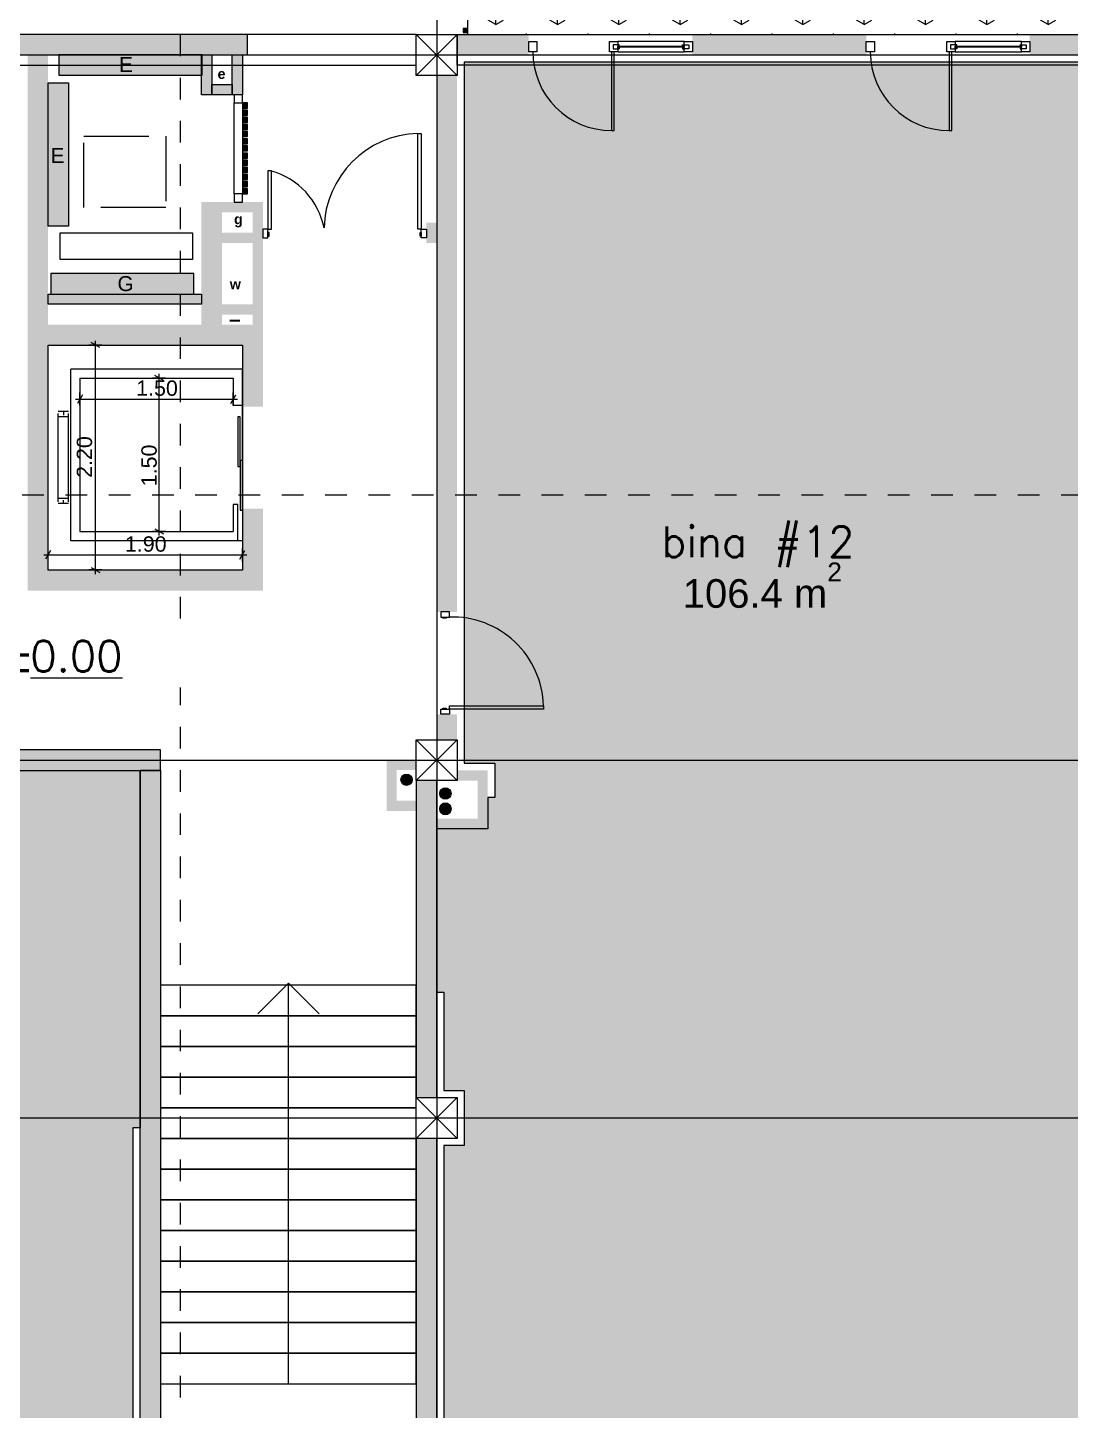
# Model space of a CAD drawing. Header units: millimetres. Extents: x 476244520 to 476657119, y 4620824743 to 4621446928.
# Drawn here: x 476400148 to 476410344, y 4620877560 to 4620891087 of the extents above; entities that cross this region are included whole.
import ezdxf

# ---------------------------------------------------------------- set-up
doc = ezdxf.new("R2010")
doc.units = ezdxf.units.MM
doc.header["$MEASUREMENT"] = 0
doc.set_wipeout_variables(frame=1)
for name, pattern in [('Dashed', [423.333333, 211.666667, -211.666667]), ('Long Dashed', [1058.333302, 634.99999, -423.333311]), ('Wipeout_Contour', [1000, 0, -1000])]:
    doc.linetypes.add(name, pattern=pattern)
for name, color, linetype, lineweight, true_color in [('0_Pen_No__8_Pen_No__11', 7, 'Continuous', 0, 0x636466), ('New_2D Drafting - General_Pen_No__250_Pen_No__17', 7, 'Continuous', 0, 0xa68068), ('shaxtebi da milebi_Pen_No__1_Pen_No__1_Pen_No__252', 7, 'Continuous', 0, 0x666666)]:
    doc.layers.add(name, color=color, linetype=linetype, lineweight=lineweight, true_color=true_color)
for name, color, linetype, lineweight in [('0_Pen_No__8_Pen_No__7', 7, 'Continuous', 0), ('2D Drafting - General_Pen_No__1_Pen_No__7', 7, 'Continuous', 0), ('2D Drafting - General_Pen_No__1_Pen_No__7_Pen_No__7', 7, 'Continuous', 0), ('2D Drafting - General_Pen_No__250_Pen_No__7_Pen_No__154', 154, 'Continuous', 0), ('2D Drafting - General_Pen_No__250_Pen_No__7_Pen_No__250', 7, 'Continuous', 0), ('2D Drafting - General_Pen_No__250_Pen_No__7_Pen_No__7', 7, 'Continuous', 0), ('2D Drafting - General_Pen_No__7_Pen_No__7_Pen_No__7', 7, 'Continuous', 0), ('a-iataki_Pen_No__1_Pen_No__1', 1, 'Continuous', 0), ('Annotation - Text_Pen_No__7_Pen_No__142', 142, 'Continuous', 0), ('Doors_Pen_No__7_Pen_No__7', 7, 'Continuous', 0), ('Doors_Pen_No__7_Pen_No__7_Pen_No__7', 7, 'Continuous', 0), ('G-Anno-Nplt_Pen_No__142', 142, 'Continuous', 0), ('G-Anno-Nplt_Pen_No__151', 151, 'Continuous', 0), ('G-Anno-Nplt_Pen_No__4', 7, 'Continuous', 0), ('G-Anno-Nplt_Pen_No__7', 7, 'Continuous', 0), ('gegmebi_Pen_No__7_Pen_No__7', 7, 'Continuous', 0), ('kar-panjara_Pen_No__7_Pen_No__7_Pen_No__7', 7, 'Continuous', 0), ('New_._Pen_No__1', 1, 'Continuous', 0), ('New_0_Pen_No__250_Pen_No__255', 255, 'Continuous', 0), ('New_0_Pen_No__250_Pen_No__7', 7, 'Continuous', 0), ('New_2D Drafting - General_Pen_No__250_Pen_No__7_Pen_No__112', 112, 'Continuous', 0), ('New_2D Drafting - General_Pen_No__250_Pen_No__7_Pen_No__154', 154, 'Continuous', 0), ('New_2D Drafting - General_Pen_No__250_Pen_No__7_Pen_No__250', 7, 'Continuous', 0), ('New_2D Drafting - General_Pen_No__250_Pen_No__7_Pen_No__4', 7, 'Continuous', 0), ('New_2D Drafting - General_Pen_No__250_Pen_No__7_Pen_No__7', 7, 'Continuous', 0), ('New_2D Drafting - General_Pen_No__30_Pen_No__9_Pen_No__9_Pen_No__250', 7, 'Continuous', 0), ('New_2D Drafting - General_Pen_No__30_Pen_No__9_Pen_No__9_Pen_No__4', 7, 'Continuous', 0), ('New_2D Drafting - General_Pen_No__30_Pen_No__9_Pen_No__9_Pen_No__7', 7, 'Continuous', 0), ('New_R03_Nakveti_Pen_No__250', 7, 'Continuous', 0), ('New_R03_Nakveti_Pen_No__4', 7, 'Continuous', 0), ('New_reg_nak_Pen_No__7', 7, 'Continuous', 0), ('New_shenobebi_Pen_No__1', 1, 'Continuous', 0), ('New_shenobebi_Pen_No__7', 7, 'Continuous', 0), ('New_Structural - Bearing_Pen_No__4', 7, 'Continuous', 0), ('New_Structural - Bearing_Pen_No__7', 7, 'Continuous', 0), ('shaxtebi da milebi_Pen_No__1_Pen_No__1_Pen_No__1', 1, 'Continuous', 0), ('zoma_Pen_No__142', 142, 'Continuous', 0), ('zoma_Pen_No__5_Pen_No__5', 5, 'Continuous', 0)]:
    doc.layers.add(name, color=color, linetype=linetype, lineweight=lineweight)
doc.layers.add('zoma', color=7, linetype='Continuous')
doc.styles.add('GENERATED_STYLE_1', font='arial.ttf')
doc.styles.add('GENERATED_STYLE_2', font='arial.ttf')
doc.styles.add('GENERATED_STYLE_5', font='arialbd.ttf')
doc.dimstyles.new('GENERATED_STYLE__10', dxfattribs={"dimtxt": 150, "dimasz": 64.421331, "dimexe": 0.18, "dimexo": 3, "dimgap": 0.09, "dimtad": 1, "dimlfac": 0.001, "dimzin": 0, "dimdsep": 46, "dimtxsty": 'GENERATED_STYLE_2', "dimblk": 'ARROWHEAD_2', "dimblk1": 'ARROWHEAD_2', "dimblk2": 'ARROWHEAD_2', "dimcen": 0.09, "dimclrd": 142, "dimclre": 142, "dimclrt": 142, "dimadec": 0, "dimazin": 0, "dimtfac": 1, "dimtdec": 4, "dimtmove": 2, "dimatfit": 3, "dimfxl": 1, "dimtolj": 1, "dimtzin": 0, "dimarcsym": 0})
doc.dimstyles.new('GENERATED_STYLE__11', dxfattribs={"dimtxt": 150, "dimasz": 64.421331, "dimexe": 0.18, "dimexo": 3, "dimgap": 0.09, "dimtad": 1, "dimlfac": 0.001, "dimzin": 0, "dimdsep": 46, "dimtxsty": 'GENERATED_STYLE_2', "dimblk": 'ARROWHEAD_2', "dimblk1": 'ARROWHEAD_2', "dimblk2": 'ARROWHEAD_2', "dimcen": 0.09, "dimclrd": 142, "dimclre": 142, "dimclrt": 142, "dimadec": 0, "dimazin": 0, "dimtfac": 1, "dimtdec": 4, "dimtmove": 0, "dimatfit": 3, "dimfxl": 1, "dimtolj": 1, "dimtzin": 0, "dimarcsym": 0})
doc.dimstyles.new('GENERATED_STYLE__9', dxfattribs={"dimtxt": 150, "dimasz": 64.421331, "dimexe": 0.18, "dimexo": 3, "dimgap": 0.09, "dimtad": 1, "dimtih": 1, "dimtoh": 1, "dimlfac": 0.001, "dimzin": 0, "dimdsep": 46, "dimtxsty": 'GENERATED_STYLE_2', "dimblk": 'ARROWHEAD_2', "dimblk1": 'ARROWHEAD_2', "dimblk2": 'ARROWHEAD_2', "dimcen": 0.09, "dimclrd": 142, "dimclre": 142, "dimclrt": 142, "dimadec": 0, "dimazin": 0, "dimtfac": 1, "dimtdec": 4, "dimtmove": 0, "dimatfit": 3, "dimfxl": 1, "dimtolj": 1, "dimtzin": 0, "dimarcsym": 0})

# ---------------------------------------------------------------- blocks, each defined once
blk = doc.blocks.new('*D814', base_point=(476844527, 4621385791))
at = {"layer": 'zoma_Pen_No__142', "color": 142, "linetype": 'Continuous', "lineweight": 0, "transparency": 16777216}
for p, q in [((476400307, 4620885928), (476400349, 4620885928)), ((476400373, 4620885971), (476400324, 4620885886)), ((476400349, 4620885865), (476400349, 4620885992)), ((476400349, 4620885928), (476402249, 4620885928)), ((476402224, 4620885886), (476402273, 4620885971)), ((476402249, 4620885865), (476402249, 4620885992)), ((476402249, 4620885928), (476402290, 4620885928))]:
    blk.add_line(p, q, dxfattribs=at)
at = {"layer": 'zoma_Pen_No__142', "color": 142, "lineweight": 0, "transparency": 16777216, "insert": (476401099, 4620885958), "char_height": 150, "attachment_point": 7, "style": 'GENERATED_STYLE_2'}
blk.add_mtext('\\A1;{\\pql;\\fArial CYR|b0|i0|c204|p34;1.90}', dxfattribs=at)
blk = doc.blocks.new('ARROWHEAD_2')
at = {"color": 0, "linetype": 'Continuous', "lineweight": 0}
for p, q in [((0, 0), (-1, 0)), ((-0.38, -0.66), (0.38, 0.66))]:
    blk.add_line(p, q, dxfattribs=at)
blk = doc.blocks.new('*D815', base_point=(476844527, 4621385791))
at = {"layer": 'zoma_Pen_No__142', "color": 142, "linetype": 'Continuous', "lineweight": 0, "transparency": 16777216}
for p, q in [((476401475, 4620887634), (476401390, 4620887683)), ((476401433, 4620887658), (476401433, 4620887700)), ((476401496, 4620887658), (476401369, 4620887658)), ((476401433, 4620886158), (476401433, 4620887658)), ((476401496, 4620886158), (476401369, 4620886158)), ((476401390, 4620886183), (476401475, 4620886134)), ((476401433, 4620886117), (476401433, 4620886158))]:
    blk.add_line(p, q, dxfattribs=at)
at = {"layer": 'zoma_Pen_No__142', "color": 142, "lineweight": 0, "transparency": 16777216, "insert": (476401412, 4620886600), "char_height": 150, "attachment_point": 7, "rotation": 90, "style": 'GENERATED_STYLE_2'}
blk.add_mtext('\\A1;{\\pql;\\fArial CYR|b0|i0|c204|p34;1.50}', dxfattribs=at)
blk = doc.blocks.new('*D816', base_point=(476844527, 4621385791))
at = {"layer": 'zoma_Pen_No__142', "color": 142, "linetype": 'Continuous', "lineweight": 0, "transparency": 16777216}
for p, q in [((476400617, 4620887453), (476400659, 4620887453)), ((476400683, 4620887495), (476400634, 4620887410)), ((476400659, 4620887389), (476400659, 4620887516)), ((476400659, 4620887453), (476402159, 4620887453)), ((476402134, 4620887410), (476402183, 4620887495)), ((476402159, 4620887389), (476402159, 4620887516)), ((476402159, 4620887453), (476402200, 4620887453))]:
    blk.add_line(p, q, dxfattribs=at)
at = {"layer": 'zoma_Pen_No__142', "color": 142, "lineweight": 0, "transparency": 16777216, "insert": (476401209, 4620887483), "char_height": 150, "attachment_point": 7, "style": 'GENERATED_STYLE_2'}
blk.add_mtext('\\A1;{\\pql;\\fArial CYR|b0|i0|c204|p34;1.50}', dxfattribs=at)
blk = doc.blocks.new('*D817', base_point=(476844527, 4621385791))
at = {"layer": 'zoma_Pen_No__142', "color": 142, "linetype": 'Continuous', "lineweight": 0, "transparency": 16777216}
for p, q in [((476400874, 4620887982), (476400747, 4620887982)), ((476400853, 4620887957), (476400768, 4620888006)), ((476400810, 4620887982), (476400810, 4620888023)), ((476400810, 4620885782), (476400810, 4620887982)), ((476400874, 4620885782), (476400747, 4620885782)), ((476400768, 4620885806), (476400853, 4620885757)), ((476400810, 4620885740), (476400810, 4620885782))]:
    blk.add_line(p, q, dxfattribs=at)
at = {"layer": 'zoma_Pen_No__142', "color": 142, "lineweight": 0, "transparency": 16777216, "insert": (476400780, 4620886682), "char_height": 150, "attachment_point": 7, "rotation": 90, "style": 'GENERATED_STYLE_2'}
blk.add_mtext('\\A1;{\\pql;\\fArial CYR|b0|i0|c204|p34;2.20}', dxfattribs=at)

msp = doc.modelspace()

# ---------------------------------------------------------------- hatches: boundary and pattern name
at = {"layer": '0_Pen_No__8_Pen_No__11', "linetype": 'Continuous', "lineweight": 0, "true_color": 0x636466}
for points in [[(476400453.627, 4620890820.429), (476400453.628, 4620890620.429), (476401853.582, 4620890620.439), (476401853.581, 4620890820.439)], [(476400347.737, 4620890545.674), (476400547.737, 4620890545.673), (476400547.728, 4620889145.719), (476400347.728, 4620889145.721)], [(476400373.91, 4620888680.478), (476400373.91, 4620888480.478), (476401773.863, 4620888480.478), (476401773.863, 4620888680.478)]]:
    msp.add_hatch(color=251, dxfattribs=at).paths.add_polyline_path(points)
at = {"layer": '2D Drafting - General_Pen_No__250_Pen_No__7_Pen_No__154', "linetype": 'Continuous', "lineweight": 0}
msp.add_hatch(color=154, dxfattribs=at).paths.add_polyline_path([(476399097.723, 4620890920.291), (476399147.566, 4620890920.291), (476399147.566, 4620890820.243), (476402297.997, 4620890820.243), (476402297.997, 4620891020.243), (476399097.723, 4620891020.243)])
at = {"layer": '2D Drafting - General_Pen_No__250_Pen_No__7_Pen_No__7', "linetype": 'Continuous', "lineweight": 0}
for points in [[(476404347.729, 4620890820.243), (476405047.727, 4620890820.243), (476405047.727, 4620891020.243), (476404347.729, 4620891020.243)], [(476406647.727, 4620890820.243), (476408347.727, 4620890820.243), (476408347.727, 4620891020.243), (476406647.727, 4620891020.243)], [(476409947.727, 4620890820.243), (476410847.729, 4620890820.243), (476410847.729, 4620891020.243), (476409947.727, 4620891020.243)], [(476400347.729, 4620890820.243), (476400347.729, 4620888180.211), (476400147.729, 4620888180.211), (476400147.729, 4620890820.243)], [(476401947.728, 4620890820.425), (476401947.728, 4620890430.468), (476401847.728, 4620890430.468), (476401847.728, 4620890820.425)], [(476404147.729, 4620890620.243), (476404147.729, 4620885370.243), (476404347.729, 4620885370.243), (476404347.729, 4620890620.243)], [(476401847.729, 4620889380.478), (476402047.729, 4620889380.478), (476402047.729, 4620888180.478), (476401847.729, 4620888180.478)], [(476404047.815, 4620888979.871), (476404147.729, 4620888979.871), (476404147.729, 4620889179.871), (476404047.815, 4620889179.871)], [(476404347.729, 4620884370.243), (476404147.729, 4620884370.243), (476404147.729, 4620884120.243), (476404347.729, 4620884120.243)], [(476401446.94, 4620883820.243), (476401446.94, 4620884020.243), (476397447.729, 4620884020.243), (476397447.729, 4620883820.243)], [(476403657.541, 4620883923.501), (476403657.541, 4620883423.501), (476403947.729, 4620883423.501), (476403947.729, 4620883523.501), (476403757.729, 4620883523.501), (476403757.729, 4620883823.958), (476403947.729, 4620883823.958), (476403947.729, 4620883923.501)], [(476401247.729, 4620873520.243), (476401247.729, 4620883823.501), (476401447.729, 4620883823.501), (476401447.729, 4620873520.243)], [(476404147.729, 4620883249.225), (476404647.729, 4620883249.225), (476404647.729, 4620883820.243), (476404347.729, 4620883820.243), (476404347.729, 4620883720.243), (476404547.729, 4620883720.243), (476404547.729, 4620883349.413), (476404147.729, 4620883349.413)], [(476403947.729, 4620880620.243), (476404147.729, 4620880620.243), (476404147.729, 4620883720.243), (476403947.729, 4620883720.243)], [(476403947.729, 4620873720.243), (476404147.729, 4620873720.243), (476404147.729, 4620880220.243), (476403947.729, 4620880220.243)]]:
    msp.add_hatch(color=7, dxfattribs=at).paths.add_polyline_path(points)
at = {"layer": 'G-Anno-Nplt_Pen_No__151', "linetype": 'Continuous', "lineweight": 0, "true_color": 0x1f2f3f}
h = msp.add_hatch(color=169, dxfattribs=at)
h.paths.add_polyline_path([(476390347.729, 4620879780.056), (476390417.729, 4620879780.056), (476390747.729, 4620879780.056), (476390747.729, 4620880320.243), (476390547.729, 4620880320.243), (476390547.729, 4620880690.244), (476390417.729, 4620880690.244), (476390417.729, 4620882714.552), (476390417.729, 4620883650.243), (476390617.729, 4620883650.243), (476390617.729, 4620883950.243), (476390817.729, 4620883950.243), (476390817.729, 4620884630.431), (476390417.729, 4620884630.431), (476390417.729, 4620890550.244), (476390617.729, 4620890550.244), (476390617.729, 4620890750.243), (476396977.729, 4620890750.243), (476396977.729, 4620883890.244), (476396677.729, 4620883890.244), (476396677.729, 4620883329.225), (476397157.729, 4620883329.225), (476397157.729, 4620883650.244), (476397157.729, 4620883720.243), (476397347.996, 4620883720.243), (476397347.996, 4620883650.244), (476397347.996, 4620883423.501), (476398037.917, 4620883423.501), (476398037.917, 4620883820.244), (476401247.729, 4620883820.244), (476401247.729, 4620880322.083), (476401177.729, 4620880322.083), (476401177.729, 4620873790.243), (476401177.729, 4620873590.302), (476397517.729, 4620873590.302), (476397517.729, 4620873790.243), (476397317.729, 4620873790.243), (476397317.729, 4620875190.239), (476390417.729, 4620875190.239), (476390417.729, 4620878791.892), (476390347.729, 4620878791.892)])
h.paths.add_polyline_path([(476397047.729, 4620880620.244), (476397047.729, 4620880220.244), (476397447.729, 4620880220.244), (476397447.729, 4620880620.244)], flags=0)
msp.add_hatch(color=169, dxfattribs=at).paths.add_polyline_path([(476404647.729, 4620883249.225), (476404147.729, 4620883249.225), (476404147.729, 4620881652.319), (476404217.729, 4620881652.319), (476404217.729, 4620880690.243), (476404416.94, 4620880690.243), (476404416.94, 4620880150.243), (476404217.729, 4620880150.243), (476404217.729, 4620875190.247), (476407817.905, 4620875190.247), (476407817.905, 4620873590.302), (476410477.729, 4620873590.302), (476410477.729, 4620873940.373), (476410877.729, 4620873940.373), (476410877.729, 4620880150.244), (476410777.729, 4620880150.244), (476410777.729, 4620880690.243), (476410877.729, 4620880690.243), (476410877.729, 4620881985.806), (476410947.729, 4620881985.806), (476410947.729, 4620883720.243), (476410877.729, 4620883720.243), (476410847.729, 4620883720.243), (476410847.729, 4620883950.243), (476410477.729, 4620883950.243), (476410477.729, 4620884780.431), (476410877.729, 4620884780.431), (476410877.729, 4620890550.244), (476410777.729, 4620890550.244), (476410777.729, 4620890750.243), (476404417.73, 4620890750.243), (476404417.73, 4620883890.243), (476404717.729, 4620883890.243), (476404717.729, 4620883554.047), (476404647.729, 4620883554.047)])
at = {"layer": 'New_0_Pen_No__250_Pen_No__255', "linetype": 'Continuous', "lineweight": 0}
msp.add_hatch(color=255, dxfattribs=at).paths.add_polyline_path([(476404447.729, 4620891079.896), (476404407.433, 4620891079.896), (476404407.433, 4620891040.243), (476404447.729, 4620891040.243)])
at = {"layer": 'New_2D Drafting - General_Pen_No__250_Pen_No__17', "linetype": 'Continuous', "lineweight": 0, "true_color": 0xa68068}
for points in [[(476402247.729, 4620890300.478), (476402247.729, 4620890350.478), (476402297.729, 4620890350.478), (476402297.729, 4620890300.478)], [(476402247.729, 4620890230.478), (476402247.729, 4620890280.478), (476402297.729, 4620890280.478), (476402297.729, 4620890230.478)], [(476402247.729, 4620890160.478), (476402247.729, 4620890210.478), (476402297.729, 4620890210.478), (476402297.729, 4620890160.478)], [(476402247.729, 4620890090.478), (476402247.729, 4620890140.478), (476402297.729, 4620890140.478), (476402297.729, 4620890090.478)], [(476402247.729, 4620890020.478), (476402247.729, 4620890070.478), (476402297.729, 4620890070.478), (476402297.729, 4620890020.478)], [(476402297.729, 4620890000.478), (476402297.729, 4620889950.478), (476402247.729, 4620889950.478), (476402247.729, 4620890000.478)], [(476402247.729, 4620889880.478), (476402247.729, 4620889930.478), (476402297.729, 4620889930.478), (476402297.729, 4620889880.478)], [(476402247.729, 4620889810.478), (476402247.729, 4620889860.478), (476402297.729, 4620889860.478), (476402297.729, 4620889810.478)], [(476402247.729, 4620889740.478), (476402247.729, 4620889790.478), (476402297.729, 4620889790.478), (476402297.729, 4620889740.478)], [(476402247.729, 4620889670.478), (476402247.729, 4620889720.478), (476402297.729, 4620889720.478), (476402297.729, 4620889670.478)], [(476402247.729, 4620889600.478), (476402247.729, 4620889650.478), (476402297.729, 4620889650.478), (476402297.729, 4620889600.478)], [(476402247.729, 4620889530.478), (476402247.729, 4620889580.478), (476402297.729, 4620889580.478), (476402297.729, 4620889530.478)], [(476402297.729, 4620889510.478), (476402297.729, 4620889460.478), (476402247.729, 4620889460.478), (476402247.729, 4620889510.478)]]:
    msp.add_hatch(color=45, dxfattribs=at).paths.add_polyline_path(points)
at = {"layer": 'New_2D Drafting - General_Pen_No__250_Pen_No__7_Pen_No__112', "linetype": 'Continuous', "lineweight": 0}
h = msp.add_hatch(dxfattribs=at)
h.set_pattern_fill('GRASS', color=112, style=0, pattern_type=2)
h.set_pattern_definition([(90, (476844527.15, 4621385791.04), (-600, 0), [86.60254, -259.80762]), (90, (476844827.15, 4621385964.25), (-600, 0), [86.60254, -259.80762]), (30, (476844527.15, 4621385791.04), (-300, 519.61524), [86.60254, -259.80762]), (30, (476844527.15, 4621386137.45), (-300, 519.61524), [86.60254, -259.80762]), (150, (476844527.15, 4621385791.04), (300, 519.61524), [86.60254, -259.80762]), (150, (476844527.15, 4621386137.45), (300, 519.61524), [86.60254, -259.80762])])
h.paths.add_polyline_path([(476411027.581, 4620891020.107), (476411027.581, 4620893620.243), (476404447.729, 4620893620.243), (476404447.729, 4620891020.107)])
at = {"layer": 'New_2D Drafting - General_Pen_No__250_Pen_No__7_Pen_No__154', "linetype": 'Continuous', "lineweight": 0}
for points in [[(476400148.519, 4620888180.254), (476400348.519, 4620888180.254), (476402448.519, 4620888180.254), (476402448.519, 4620887380.254), (476402248.519, 4620887380.254), (476402248.519, 4620887980.254), (476400348.519, 4620887980.254), (476400148.519, 4620887980.254)], [(476400148.519, 4620887980.254), (476400348.519, 4620887980.254), (476400348.519, 4620885780.254), (476402248.519, 4620885780.254), (476402248.519, 4620886380.254), (476402448.519, 4620886380.254), (476402448.519, 4620885580.254), (476400148.519, 4620885580.254), (476400148.519, 4620885780.254)]]:
    msp.add_hatch(color=154, dxfattribs=at).paths.add_polyline_path(points)
at = {"layer": 'New_2D Drafting - General_Pen_No__250_Pen_No__7_Pen_No__7', "linetype": 'Continuous', "lineweight": 0}
for points in [[(476402147.729, 4620890820.468), (476402247.729, 4620890820.468), (476402247.729, 4620890430.468), (476402147.729, 4620890430.468)], [(476400347.729, 4620888380.713), (476400347.729, 4620888480.713), (476401847.729, 4620888480.713), (476401847.729, 4620888380.713)]]:
    msp.add_hatch(color=7, dxfattribs=at).paths.add_polyline_path(points)
at = {"layer": 'New_2D Drafting - General_Pen_No__30_Pen_No__9_Pen_No__9_Pen_No__4', "linetype": 'Continuous', "lineweight": 0}
for points in [[(476401947.728, 4620890530.468), (476402147.729, 4620890530.468), (476402147.729, 4620890430.468), (476401947.728, 4620890430.468)], [(476402347.729, 4620889080.476), (476402347.729, 4620889280.478), (476402047.729, 4620889280.478), (476402047.729, 4620889380.478), (476402447.729, 4620889380.478), (476402447.729, 4620889080.476)]]:
    msp.add_hatch(color=7, dxfattribs=at).paths.add_polyline_path(points)
at = {"layer": 'New_2D Drafting - General_Pen_No__30_Pen_No__9_Pen_No__9_Pen_No__7', "linetype": 'Continuous', "lineweight": 0}
for points in [[(476402047.729, 4620889080.476), (476402347.729, 4620889080.476), (476402347.729, 4620888980.476), (476402047.729, 4620888980.476)], [(476402447.729, 4620889080.476), (476402447.729, 4620888180.478), (476402347.729, 4620888180.478), (476402347.729, 4620889080.476)], [(476402047.729, 4620888380.478), (476402347.729, 4620888380.478), (476402347.729, 4620888280.478), (476402047.729, 4620888280.478)]]:
    msp.add_hatch(color=7, dxfattribs=at).paths.add_polyline_path(points)
at = {"layer": 'shaxtebi da milebi_Pen_No__1_Pen_No__1_Pen_No__1', "linetype": 'Continuous', "lineweight": 0}
for points in [[(476403797.729, 4620883728.502, 1), (476403907.729, 4620883728.502, 1)], [(476404232.729, 4620883539.413, 1), (476404232.729, 4620883649.413, 1)]]:
    msp.add_hatch(color=1, dxfattribs=at).paths.add_polyline_path(points)
at = {"layer": 'shaxtebi da milebi_Pen_No__1_Pen_No__1_Pen_No__252', "linetype": 'Continuous', "lineweight": 0, "true_color": 0x666666}
msp.add_hatch(color=251, dxfattribs=at).paths.add_polyline_path([(476404232.729, 4620883389.413, 1), (476404232.729, 4620883499.413, 1)])

# ---------------------------------------------------------------- linework, layer by layer
at = {"layer": '0_Pen_No__8_Pen_No__7', "color": 7, "linetype": 'Continuous', "lineweight": 0, "flags": 128}
for points in [[(476400453.627, 4620890820.429), (476400453.628, 4620890620.429), (476401853.582, 4620890620.439), (476401853.581, 4620890820.439)], [(476400347.737, 4620890545.674), (476400547.737, 4620890545.673), (476400547.728, 4620889145.719), (476400347.728, 4620889145.721)], [(476400373.91, 4620888680.478), (476400373.91, 4620888480.478), (476401773.863, 4620888480.478), (476401773.863, 4620888680.478)]]:
    msp.add_lwpolyline(points, close=True, dxfattribs=at)
at = {"layer": '2D Drafting - General_Pen_No__1_Pen_No__7', "color": 7, "linetype": 'Continuous', "lineweight": 0}
for p, q in [((476403947.729, 4620890620.243), (476404347.729, 4620891020.243)), ((476404347.729, 4620890620.243), (476403947.729, 4620891020.243)), ((476403947.729, 4620883720.243), (476404347.729, 4620884120.243)), ((476404347.729, 4620883720.243), (476403947.729, 4620884120.243)), ((476403946.94, 4620880220.243), (476404346.94, 4620880620.243)), ((476404346.94, 4620880220.243), (476403946.94, 4620880620.243))]:
    msp.add_line(p, q, dxfattribs=at)
at = {"layer": '2D Drafting - General_Pen_No__1_Pen_No__7', "color": 7, "linetype": 'Continuous', "lineweight": 0, "flags": 128}
for points in [[(476397447.729, 4620890720.243), (476403947.729, 4620890720.243), (476403947.729, 4620891020.243), (476397447.729, 4620891020.243)], [(476404347.729, 4620890620.243), (476403947.729, 4620890620.243), (476403947.729, 4620891020.243), (476404347.729, 4620891020.243)], [(476410847.729, 4620890720.243), (476404347.729, 4620890720.243), (476404347.729, 4620891020.243), (476410847.729, 4620891020.243)], [(476404347.729, 4620883720.243), (476403947.729, 4620883720.243), (476403947.729, 4620884120.243), (476404347.729, 4620884120.243)], [(476404346.94, 4620880220.243), (476403946.94, 4620880220.243), (476403946.94, 4620880620.243), (476404346.94, 4620880620.243)]]:
    msp.add_lwpolyline(points, close=True, dxfattribs=at)
at = {"layer": '2D Drafting - General_Pen_No__1_Pen_No__7_Pen_No__7', "color": 7, "linetype": 'Continuous', "lineweight": 0}
msp.add_arc((476404298.76, 4620884427.966), 893.239, 1.603806, 91.603806, dxfattribs=at)
at = {"layer": '2D Drafting - General_Pen_No__250_Pen_No__7_Pen_No__250', "color": 7, "linetype": 'Continuous', "lineweight": 0, "flags": 128}
for points in [[(476401947.728, 4620890820.425), (476401947.728, 4620890430.468), (476401847.728, 4620890430.468), (476401847.728, 4620890820.425)], [(476401247.729, 4620873520.243), (476401247.729, 4620883823.501), (476401447.729, 4620883823.501), (476401447.729, 4620873520.243)], [(476403947.729, 4620880620.243), (476404147.729, 4620880620.243), (476404147.729, 4620883720.243), (476403947.729, 4620883720.243)], [(476403947.729, 4620873720.243), (476404147.729, 4620873720.243), (476404147.729, 4620880220.243), (476403947.729, 4620880220.243)]]:
    msp.add_lwpolyline(points, close=True, dxfattribs=at)
at = {"layer": '2D Drafting - General_Pen_No__250_Pen_No__7_Pen_No__7', "color": 7, "linetype": 'Continuous', "lineweight": 0, "flags": 128}
for points in [[(476399097.723, 4620890920.291), (476399147.566, 4620890920.291), (476399147.566, 4620890820.243), (476402297.997, 4620890820.243), (476402297.997, 4620891020.243), (476399097.723, 4620891020.243)], [(476401446.94, 4620883820.243), (476401446.94, 4620884020.243), (476397447.729, 4620884020.243), (476397447.729, 4620883820.243)]]:
    msp.add_lwpolyline(points, close=True, dxfattribs=at)
at = {"layer": '2D Drafting - General_Pen_No__7_Pen_No__7_Pen_No__7', "color": 7, "linetype": 'Continuous', "lineweight": 0, "flags": 128}
for points in [[(476406567.727, 4620890950.048), (476405917.727, 4620890950.019), (476405917.732, 4620890850.08), (476406567.732, 4620890850.108)], [(476409867.723, 4620890950.006), (476409217.722, 4620890949.978), (476409217.727, 4620890850.038), (476409867.727, 4620890850.067)]]:
    msp.add_lwpolyline(points, close=True, dxfattribs=at)
at = {"layer": '2D Drafting - General_Pen_No__7_Pen_No__7_Pen_No__7', "color": 7, "linetype": 'Continuous', "lineweight": 0}
for centre in [(476405858.043, 4620890850.067), (476409158.038, 4620890850.025)]:
    msp.add_arc(centre, 770.311, 180.005711, 270.0025313, dxfattribs=at)
at = {"layer": 'Doors_Pen_No__7_Pen_No__7', "color": 7, "linetype": 'Continuous', "lineweight": 0, "flags": 128}
for points in [[(476403997.424, 4620889114.537), (476403964.09, 4620889114.537), (476403964.09, 4620890052.426), (476403997.424, 4620890052.426)], [(476402497.727, 4620889114.537), (476402531.06, 4620889114.485), (476402531.06, 4620889684.414), (476402497.727, 4620889684.466)], [(476402447.727, 4620889029.871), (476402497.727, 4620889029.871), (476402497.727, 4620889114.537), (476402447.727, 4620889114.537)], [(476402497.727, 4620889047.871), (476402509.227, 4620889047.871), (476402509.227, 4620889081.204), (476402497.727, 4620889081.204)], [(476403997.424, 4620889047.871), (476403986.313, 4620889047.871), (476403986.313, 4620889081.204), (476403997.424, 4620889081.204)], [(476404047.813, 4620889029.871), (476403997.424, 4620889029.871), (476403997.424, 4620889114.537), (476404047.813, 4620889114.537)]]:
    msp.add_lwpolyline(points, close=True, dxfattribs=at)
at = {"layer": 'Doors_Pen_No__7_Pen_No__7', "color": 7, "linetype": 'Continuous', "lineweight": 0}
msp.add_arc((476402334.728, 4620888985.577), 725.892, 11.3903923, 74.3077433, dxfattribs=at)
at = {"layer": 'Doors_Pen_No__7_Pen_No__7_Pen_No__7', "color": 7, "linetype": 'Continuous', "lineweight": 0, "flags": 128}
for points in [[(476405884.709, 4620890850.068), (476405858.043, 4620890850.067), (476405858.077, 4620890079.756), (476405884.744, 4620890079.757)], [(476409184.705, 4620890850.027), (476409158.038, 4620890850.025), (476409158.072, 4620890079.714), (476409184.739, 4620890079.715)], [(476404189.094, 4620885370.243), (476404189.094, 4620885320.855), (476404273.76, 4620885320.855), (476404273.76, 4620885370.243)], [(476404207.094, 4620885309.743), (476404207.094, 4620885320.855), (476404240.427, 4620885320.855), (476404240.427, 4620885309.743)], [(476404207.094, 4620884419.632), (476404207.094, 4620884430.743), (476404240.427, 4620884430.743), (476404240.427, 4620884419.632)], [(476404273.76, 4620884419.632), (476404273.76, 4620884452.966), (476405191.649, 4620884452.966), (476405191.649, 4620884419.632)], [(476404189.094, 4620884370.243), (476404189.094, 4620884419.632), (476404273.76, 4620884419.632), (476404273.76, 4620884370.243)]]:
    msp.add_lwpolyline(points, close=True, dxfattribs=at)
at = {"layer": 'G-Anno-Nplt_Pen_No__4', "color": 7, "linetype": 'Continuous', "lineweight": 0, "flags": 128}
for points in [[(476390617.729, 4620890750.243), (476396977.729, 4620890750.243), (476396977.729, 4620883890.244), (476396677.729, 4620883890.244), (476396677.729, 4620883329.225), (476397157.729, 4620883329.225), (476397157.729, 4620883650.244), (476397157.729, 4620883720.243), (476397347.996, 4620883720.243), (476397347.996, 4620883650.244), (476397347.996, 4620883423.501), (476398037.917, 4620883423.501), (476398037.917, 4620883820.244), (476401247.729, 4620883820.244), (476401247.729, 4620880322.083), (476401177.729, 4620880322.083), (476401177.729, 4620873790.243), (476401177.729, 4620873590.302), (476397517.729, 4620873590.302), (476397517.729, 4620873790.243), (476397317.729, 4620873790.243), (476397317.729, 4620875190.239), (476390417.729, 4620875190.239)], [(476410777.729, 4620890750.243), (476404417.73, 4620890750.243), (476404417.73, 4620883890.243), (476404717.729, 4620883890.243), (476404717.729, 4620883554.047), (476404647.729, 4620883554.047), (476404647.729, 4620883249.225), (476404147.729, 4620883249.225), (476404147.729, 4620881652.319), (476404217.729, 4620881652.319), (476404217.729, 4620880690.243), (476404416.94, 4620880690.243), (476404416.94, 4620880150.243), (476404217.729, 4620880150.243), (476404217.729, 4620875190.247), (476407817.905, 4620875190.247), (476407817.905, 4620873590.302), (476410477.729, 4620873590.302)]]:
    msp.add_lwpolyline(points, dxfattribs=at)
at = {"layer": 'G-Anno-Nplt_Pen_No__7', "color": 7, "linetype": 'Continuous', "lineweight": 0}
msp.add_arc((476403992.661, 4620889106.247), 946.61, 91.7295795, 178.6266036, dxfattribs=at)
at = {"layer": 'gegmebi_Pen_No__7_Pen_No__7', "color": 7, "linetype": 'Continuous', "lineweight": 0, "flags": 128}
for points in [[(476402697.729, 4620877820.242), (476402697.729, 4620881740.242), (476402397.729, 4620881440.242)], [(476402697.729, 4620881740.242), (476402997.729, 4620881440.242)]]:
    msp.add_lwpolyline(points, dxfattribs=at)
at = {"layer": 'kar-panjara_Pen_No__7_Pen_No__7_Pen_No__7', "color": 7, "linetype": 'Continuous', "lineweight": 0, "flags": 128}
for points in [[(476405047.727, 4620890949.999), (476405127.727, 4620890950.002), (476405127.732, 4620890850.002), (476405047.732, 4620890849.999)], [(476405837.727, 4620890950.076), (476405917.727, 4620890950.08), (476405917.732, 4620890850.08), (476405837.732, 4620890850.076)], [(476405872.73, 4620890880.078), (476405917.73, 4620890880.08), (476405917.73, 4620890895.08), (476405917.729, 4620890905.08), (476405932.729, 4620890905.08), (476405932.729, 4620890920.08), (476405872.729, 4620890920.078)], [(476406612.73, 4620890880.11), (476406567.73, 4620890880.108), (476406567.73, 4620890895.108), (476406567.729, 4620890905.108), (476406552.729, 4620890905.108), (476406552.729, 4620890920.108), (476406612.729, 4620890920.11)], [(476406567.727, 4620890950.048), (476406647.727, 4620890950.051), (476406647.732, 4620890850.051), (476406567.732, 4620890850.048)], [(476408347.723, 4620890949.957), (476408427.723, 4620890949.961), (476408427.727, 4620890849.961), (476408347.727, 4620890849.957)], [(476409137.722, 4620890950.035), (476409217.722, 4620890950.038), (476409217.727, 4620890850.038), (476409137.727, 4620890850.035)], [(476409172.726, 4620890880.036), (476409217.726, 4620890880.038), (476409217.725, 4620890895.038), (476409217.724, 4620890905.038), (476409232.724, 4620890905.039), (476409232.724, 4620890920.039), (476409172.724, 4620890920.036)], [(476409912.726, 4620890880.069), (476409867.726, 4620890880.067), (476409867.725, 4620890895.067), (476409867.724, 4620890905.067), (476409852.724, 4620890905.066), (476409852.724, 4620890920.066), (476409912.724, 4620890920.069)], [(476409867.723, 4620890950.006), (476409947.723, 4620890950.01), (476409947.727, 4620890850.01), (476409867.727, 4620890850.006)], [(476406567.73, 4620890895.108), (476405917.73, 4620890895.08), (476405917.729, 4620890905.08), (476406567.729, 4620890905.108)], [(476405932.73, 4620890880.08), (476405917.73, 4620890880.08), (476405917.73, 4620890895.08), (476405932.73, 4620890895.08)], [(476406552.73, 4620890880.108), (476406567.73, 4620890880.108), (476406567.73, 4620890895.108), (476406552.73, 4620890895.108)], [(476409867.725, 4620890895.067), (476409217.725, 4620890895.038), (476409217.724, 4620890905.038), (476409867.724, 4620890905.067)], [(476409232.726, 4620890880.039), (476409217.726, 4620890880.038), (476409217.725, 4620890895.038), (476409232.725, 4620890895.039)], [(476409852.726, 4620890880.066), (476409867.726, 4620890880.067), (476409867.725, 4620890895.067), (476409852.725, 4620890895.066)]]:
    msp.add_lwpolyline(points, close=True, dxfattribs=at)
at = {"layer": 'New_0_Pen_No__250_Pen_No__7', "color": 7, "linetype": 'Continuous', "lineweight": 0, "flags": 128}
msp.add_lwpolyline([(476404447.729, 4620891079.896), (476404407.433, 4620891079.896), (476404407.433, 4620891040.243), (476404447.729, 4620891040.243)], close=True, dxfattribs=at)
at = {"layer": 'New_2D Drafting - General_Pen_No__250_Pen_No__7_Pen_No__250', "color": 7, "linetype": 'Continuous', "lineweight": 0, "flags": 128}
for points in [[(476402147.729, 4620890820.468), (476402247.729, 4620890820.468), (476402247.729, 4620890430.468), (476402147.729, 4620890430.468)], [(476400347.729, 4620888380.713), (476400347.729, 4620888480.713), (476401847.729, 4620888480.713), (476401847.729, 4620888380.713)]]:
    msp.add_lwpolyline(points, close=True, dxfattribs=at)
at = {"layer": 'New_2D Drafting - General_Pen_No__250_Pen_No__7_Pen_No__4', "color": 7, "linetype": 'Continuous', "lineweight": 0, "flags": 128}
msp.add_lwpolyline([(476411027.581, 4620891020.107), (476411027.581, 4620893620.243), (476404447.729, 4620893620.243), (476404447.729, 4620891020.107)], close=True, dxfattribs=at)
at = {"layer": 'New_2D Drafting - General_Pen_No__30_Pen_No__9_Pen_No__9_Pen_No__250', "color": 7, "linetype": 'Continuous', "lineweight": 0, "flags": 128}
msp.add_lwpolyline([(476401947.728, 4620890530.468), (476402147.729, 4620890530.468), (476402147.729, 4620890430.468), (476401947.728, 4620890430.468)], close=True, dxfattribs=at)
at = {"layer": 'New_R03_Nakveti_Pen_No__250', "color": 7, "linetype": 'Continuous', "lineweight": 0}
for p, q in [((476400546.958, 4620887330.254), (476400446.958, 4620887330.254)), ((476400446.958, 4620886446.921), (476400446.958, 4620887313.587)), ((476400546.958, 4620887280.254), (476400446.958, 4620887280.254)), ((476400496.958, 4620887330.254), (476400496.958, 4620887296.921)), ((476400546.958, 4620886446.921), (476400546.958, 4620887313.587)), ((476400546.958, 4620886480.254), (476400446.958, 4620886480.254)), ((476400496.958, 4620886430.254), (476400496.958, 4620886463.587)), ((476400546.958, 4620886430.254), (476400446.958, 4620886430.254))]:
    msp.add_line(p, q, dxfattribs=at)
at = {"layer": 'New_R03_Nakveti_Pen_No__4', "color": 7, "linetype": 'Continuous', "lineweight": 0}
for p, q in [((476400569.146, 4620886067.183), (476400569.146, 4620887746.556)), ((476402248.519, 4620887746.556), (476400569.146, 4620887746.556)), ((476402248.519, 4620887391.922), (476402248.519, 4620887746.556)), ((476400658.833, 4620887656.869), (476400658.833, 4620886156.869)), ((476400658.833, 4620887656.869), (476402158.833, 4620887656.869)), ((476402158.833, 4620887656.869), (476402158.833, 4620887391.922)), ((476402158.833, 4620887391.922), (476402248.519, 4620887391.922)), ((476402248.519, 4620886421.817), (476402248.519, 4620887391.922)), ((476402203.676, 4620886421.817), (476402158.833, 4620886421.817)), ((476402158.833, 4620886421.817), (476402158.833, 4620886156.869)), ((476402203.676, 4620886067.183), (476402203.676, 4620886421.817)), ((476402248.519, 4620886421.817), (476402248.519, 4620886067.183)), ((476402248.519, 4620886067.183), (476400569.146, 4620886067.183)), ((476400658.833, 4620886156.869), (476402158.833, 4620886156.869))]:
    msp.add_line(p, q, dxfattribs=at)
for points in [[(476402226.097, 4620886794.762), (476402226.097, 4620887279.814), (476402203.676, 4620887279.814), (476402203.676, 4620886794.762)], [(476402248.519, 4620886365.763), (476402248.519, 4620886850.816), (476402226.097, 4620886850.816), (476402226.097, 4620886365.763)]]:
    msp.add_lwpolyline(points, close=True, dxfattribs=at)
at = {"layer": 'New_reg_nak_Pen_No__7', "color": 7, "linetype": 'Continuous', "lineweight": 0, "flags": 128}
msp.add_lwpolyline([(476401947.833, 4620891020.161), (476401947.833, 4620891020.129)], dxfattribs=at)
at = {"layer": 'New_shenobebi_Pen_No__1', "color": 1, "linetype": 'Dashed', "lineweight": 0}
for points in [[(476401643.967, 4620870488.614), (476401643.967, 4620895317.48)], [(476385700.93, 4620886515.946), (476436774.143, 4620886515.946)]]:
    msp.add_lwpolyline(points, dxfattribs=at)
at = {"layer": 'New_shenobebi_Pen_No__7', "color": 7, "linetype": 'Continuous', "lineweight": 0}
for points in [[(476400348.519, 4620885780.254), (476400348.519, 4620887980.254), (476402248.519, 4620887980.254), (476402248.519, 4620885780.254)], [(476403947.729, 4620881720.243), (476401447.729, 4620881720.243), (476401447.729, 4620881420.243), (476403947.729, 4620881420.243)], [(476403947.729, 4620881420.243), (476401447.729, 4620881420.243), (476401447.729, 4620881120.243), (476403947.729, 4620881120.243)], [(476403947.729, 4620881120.243), (476401447.729, 4620881120.243), (476401447.729, 4620880820.243), (476403947.729, 4620880820.243)], [(476403947.729, 4620880820.243), (476401447.729, 4620880820.243), (476401447.729, 4620880520.243), (476403947.729, 4620880520.243)], [(476403947.729, 4620880520.243), (476401447.729, 4620880520.243), (476401447.729, 4620880220.243), (476403947.729, 4620880220.243)], [(476403947.729, 4620880220.243), (476401447.729, 4620880220.243), (476401447.729, 4620879920.243), (476403947.729, 4620879920.243)], [(476403947.729, 4620879920.243), (476401447.729, 4620879920.243), (476401447.729, 4620879620.243), (476403947.729, 4620879620.243)], [(476403947.729, 4620879620.243), (476401447.729, 4620879620.243), (476401447.729, 4620879320.243), (476403947.729, 4620879320.243)], [(476403947.729, 4620879320.243), (476401447.729, 4620879320.243), (476401447.729, 4620879020.243), (476403947.729, 4620879020.243)], [(476403947.729, 4620879020.243), (476401447.729, 4620879020.243), (476401447.729, 4620878720.243), (476403947.729, 4620878720.243)], [(476403947.729, 4620878720.243), (476401447.729, 4620878720.243), (476401447.729, 4620878420.243), (476403947.729, 4620878420.243)], [(476403947.729, 4620878420.243), (476401447.729, 4620878420.243), (476401447.729, 4620878120.243), (476403947.729, 4620878120.243)], [(476403947.729, 4620878120.243), (476401447.729, 4620878120.243), (476401447.729, 4620877820.242), (476403947.729, 4620877820.242)]]:
    msp.add_lwpolyline(points, close=True, dxfattribs=at)
at = {"layer": 'New_Structural - Bearing_Pen_No__4', "color": 7, "linetype": 'Continuous', "lineweight": 0, "flags": 128}
for points in [[(476402167.729, 4620890350.468), (476402247.729, 4620890350.468), (476402247.729, 4620890430.468), (476402167.729, 4620890430.468)], [(476402167.729, 4620890350.468), (476402247.729, 4620890350.468), (476402247.729, 4620889460.478), (476402167.729, 4620889460.478)], [(476402247.729, 4620890300.478), (476402297.729, 4620890300.478), (476402297.729, 4620890350.478), (476402247.729, 4620890350.478)], [(476402247.729, 4620890230.478), (476402297.729, 4620890230.478), (476402297.729, 4620890280.478), (476402247.729, 4620890280.478)], [(476402247.729, 4620890160.478), (476402297.729, 4620890160.478), (476402297.729, 4620890210.478), (476402247.729, 4620890210.478)], [(476402247.729, 4620890090.478), (476402297.729, 4620890090.478), (476402297.729, 4620890140.478), (476402247.729, 4620890140.478)], [(476402247.729, 4620890020.478), (476402297.729, 4620890020.478), (476402297.729, 4620890070.478), (476402247.729, 4620890070.478)], [(476402247.729, 4620889950.478), (476402297.729, 4620889950.478), (476402297.729, 4620890000.478), (476402247.729, 4620890000.478)], [(476402247.729, 4620889880.478), (476402297.729, 4620889880.478), (476402297.729, 4620889930.478), (476402247.729, 4620889930.478)], [(476402247.729, 4620889810.478), (476402297.729, 4620889810.478), (476402297.729, 4620889860.478), (476402247.729, 4620889860.478)], [(476402247.729, 4620889740.478), (476402297.729, 4620889740.478), (476402297.729, 4620889790.478), (476402247.729, 4620889790.478)], [(476402247.729, 4620889670.478), (476402297.729, 4620889670.478), (476402297.729, 4620889720.478), (476402247.729, 4620889720.478)], [(476402247.729, 4620889600.478), (476402297.729, 4620889600.478), (476402297.729, 4620889650.478), (476402247.729, 4620889650.478)], [(476402247.729, 4620889530.478), (476402297.729, 4620889530.478), (476402297.729, 4620889580.478), (476402247.729, 4620889580.478)], [(476402167.729, 4620889380.478), (476402247.729, 4620889380.478), (476402247.729, 4620889460.478), (476402167.729, 4620889460.478)], [(476402247.729, 4620889460.478), (476402297.729, 4620889460.478), (476402297.729, 4620889510.478), (476402247.729, 4620889510.478)]]:
    msp.add_lwpolyline(points, close=True, dxfattribs=at)
at = {"layer": 'New_Structural - Bearing_Pen_No__7', "color": 7, "linetype": 'Long Dashed', "lineweight": 0}
msp.add_lwpolyline([(476400697.729, 4620890025.906), (476401497.729, 4620890025.906), (476401497.729, 4620889325.902), (476400697.729, 4620889325.902)], close=True, dxfattribs=at)
at = {"layer": 'New_Structural - Bearing_Pen_No__7', "color": 7, "linetype": 'Continuous', "lineweight": 0}
msp.add_lwpolyline([(476400464.745, 4620889079.084), (476401760.447, 4620889079.084), (476401760.447, 4620888817.42), (476400464.745, 4620888817.42)], close=True, dxfattribs=at)
at = {"layer": 'shaxtebi da milebi_Pen_No__1_Pen_No__1_Pen_No__1', "color": 1, "linetype": 'Continuous', "lineweight": 0, "flags": 128}
for points in [[(476403797.729, 4620883728.502, -1), (476403907.729, 4620883728.502, -1)], [(476404232.729, 4620883539.413, -1), (476404232.729, 4620883649.413, -1)]]:
    msp.add_lwpolyline(points, format="xyb", close=True, dxfattribs=at)
at = {"layer": 'shaxtebi da milebi_Pen_No__1_Pen_No__1_Pen_No__252', "color": 251, "linetype": 'Continuous', "lineweight": 0, "true_color": 0x666666, "flags": 128}
for points in [[(476404232.729, 4620883389.413, 1), (476404232.729, 4620883499.413, 1)], [(476404232.729, 4620883389.413, -1), (476404232.729, 4620883499.413, -1)]]:
    msp.add_lwpolyline(points, format="xyb", close=True, dxfattribs=at)
at = {"layer": 'zoma_Pen_No__5_Pen_No__5', "color": 5, "linetype": 'Continuous', "lineweight": 0}
for p, q in [((476404147.729, 4620895146.055), (476404147.729, 4620870435.248)), ((476386267.178, 4620890820.243), (476436153.559, 4620890820.243)), ((476386267.178, 4620890820.243), (476436153.559, 4620890820.243)), ((476386267.178, 4620883920.243), (476436153.559, 4620883920.243)), ((476386267.178, 4620883920.243), (476436153.559, 4620883920.243)), ((476386267.178, 4620880420.243), (476436153.559, 4620880420.243)), ((476386267.178, 4620880420.243), (476436153.559, 4620880420.243))]:
    msp.add_line(p, q, dxfattribs=at)

# ---------------------------------------------------------------- texts
at = {"layer": 'a-iataki_Pen_No__1_Pen_No__1', "color": 1, "linetype": 'Continuous', "lineweight": 0, "char_height": 146.24328, "attachment_point": 3, "rotation": 0.001109, "style": 'GENERATED_STYLE_2'}
for s, insert in [('\\A1;{\\pqr;\\fArial CYR|b0|i0|c204|p34;E}', (476401177.263, 4620890800.612)), ('\\A1;{\\pqr;\\fArial CYR|b0|i0|c204|p34;E}', (476400507.849, 4620889908.162)), ('\\A1;{\\pqr;\\fArial CYR|b0|i0|c204|p34;G}', (476401184.908, 4620888655.871))]:
    msp.add_mtext(s, dxfattribs=dict(at, insert=insert))
at = {"layer": 'Annotation - Text_Pen_No__7_Pen_No__142', "color": 142, "linetype": 'Continuous', "lineweight": 0, "insert": (476407289.589, 4620886207.571), "char_height": 300, "attachment_point": 2}
msp.add_mtext('\\A1;{\\pqc;\\Ftxt.shx;bina #\\Ftxt.shx;1\\Ftxt.shx;2}', dxfattribs=at)
at = {"layer": 'G-Anno-Nplt_Pen_No__142', "color": 142, "lineweight": 0, "insert": (476406553.536, 4620885407.27), "char_height": 280, "attachment_point": 7, "style": 'GENERATED_STYLE_1'}
msp.add_mtext('{\\fArial|b0|i0|c0|p34;106.4 m{\\H0.66x;\\S2^  ;}}', dxfattribs=at)
at = {"layer": 'New_._Pen_No__1', "color": 1, "linetype": 'Continuous', "lineweight": 0, "char_height": 100, "attachment_point": 2, "style": 'GENERATED_STYLE_5'}
for s, insert in [('\\A1;{\\pqc;\\fArial|b1|i0|c0|p34;e}', (476402043.92, 4620890685.498)), ('\\A1;{\\pqc;\\fArial|b1|i0|c0|p34;g}', (476402209.013, 4620889263.322)), ('\\A1;{\\pqc;\\fArial|b1|i0|c0|p34;w}', (476402178.951, 4620888627.195))]:
    msp.add_mtext(s, dxfattribs=dict(at, insert=insert))
at = {"layer": 'New_._Pen_No__1', "color": 1, "linetype": 'Continuous', "lineweight": 0, "insert": (476402123.236, 4620888221.299), "char_height": 100, "attachment_point": 2, "rotation": 90, "style": 'GENERATED_STYLE_5'}
msp.add_mtext('\\A1;{\\pqc;\\fArial|b1|i0|c0|p34;I}', dxfattribs=at)

# ---------------------------------------------------------------- dimensions: what is measured, and where the dimension line sits
at = {"layer": 'zoma', "color": 142, "linetype": 'Continuous', "lineweight": 0}
for base, p1, p2, dimstyle, picture, middle in [((476400810.46, 4620887981.822), (476400835.49, 4620885781.822), (476400952.298, 4620887981.822), 'GENERATED_STYLE__11', '*D817', (476400705.46, 4620886877.103)), ((476401432.675, 4620887658.438), (476401636.244, 4620886158.438), (476401610.145, 4620887658.438), 'GENERATED_STYLE__10', '*D815', (476401336.675, 4620886795.27))]:
    dim = msp.add_linear_dim(base=base, p1=p1, p2=p2, angle=90, dimstyle=dimstyle, dxfattribs=at)
    dim.commit()
    dim.dimension.update_dxf_attribs({"geometry": picture, "text_midpoint": middle, "dimtype": 160, "text_rotation": 90})
for base, p1, p2, picture, middle in [((476402158.833, 4620887452.708), (476400658.833, 4620887656.869), (476402158.833, 4620887656.869), '*D816', (476401404.113, 4620887557.708)), ((476402248.519, 4620885928.185), (476400348.519, 4620886028.17), (476402248.519, 4620886028.17), '*D814', (476401293.799, 4620886033.185))]:
    dim = msp.add_linear_dim(base=base, p1=p1, p2=p2, dimstyle='GENERATED_STYLE__9', dxfattribs=at)
    dim.commit()
    dim.dimension.update_dxf_attribs({"geometry": picture, "text_midpoint": middle, "dimtype": 160})

# ---------------------------------------------------------------- next in the draw order: wipeouts: each hides what was drawn before it
at = {"color": 1, "linetype": 'Wipeout_Contour', "lineweight": 0, "ltscale": 18581511055.94286}
msp.add_wipeout([(476398936.34, 4620885169.15), (476401777.339, 4620885169.15), (476401777.339, 4620884633.249), (476398936.34, 4620884633.249)], dxfattribs=at).dxf.layer = 'New_._Pen_No__1'

# ---------------------------------------------------------------- next in the draw order: texts
at = {"layer": 'New_._Pen_No__1', "color": 1, "linetype": 'Continuous', "lineweight": 0, "insert": (476400356.84, 4620885096.486), "char_height": 308.82353, "attachment_point": 2}
msp.add_mtext('\\A1;{\\pqc;\\Ftxt.shx;O\\fArial|b0|i0|c0|p34;\\H1.029412x;±\\Ftxt.shx;\\L\\H0.943673x;\\L0.00}', dxfattribs=at)

doc.saveas('drawing.dxf')
